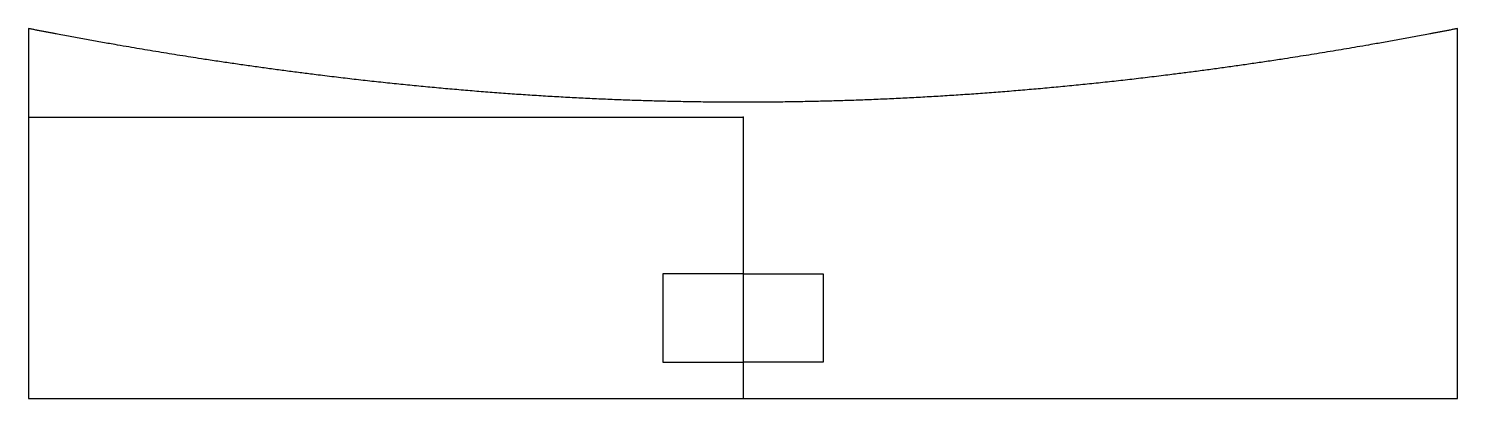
# Model space of a CAD drawing. Header units: millimetres. Extents: x -89 to 89, y -35 to 11.
import ezdxf

# ---------------------------------------------------------------- set-up
doc = ezdxf.new("R2010")
doc.units = ezdxf.units.MM
doc.layers.get('0').update_dxf_attribs({"linetype": 'CONTINUOUS'})

msp = doc.modelspace()

# ---------------------------------------------------------------- linework, layer by layer
for p, q in [((-89, 11), (-89, -35)), ((89, -35), (89, 11)), ((-89, 0), (0, 0)), ((0, 0), (0, -35)), ((0, -19.5), (-10, -19.5)), ((-10, -19.5), (-10, -30.5)), ((0, -19.5), (10, -19.5)), ((10, -19.5), (10, -30.5)), ((-10, -30.5), (0, -30.5)), ((10, -30.5), (0, -30.5)), ((-89, -35), (89, -35))]:
    msp.add_line(p, q)
msp.add_open_spline([(89, 11), (85.44, 10.31), (78.32, 8.98), (67.64, 7.16), (53.4, 5.12), (35.6, 3.22), (17.8, 2.04), (0, 1.64), (-17.8, 2.04), (-35.6, 3.22), (-53.4, 5.12), (-67.64, 7.16), (-78.32, 8.98), (-85.44, 10.31), (-89, 11)], degree=5)
msp.add_point((0, 0))

doc.saveas('drawing.dxf')
